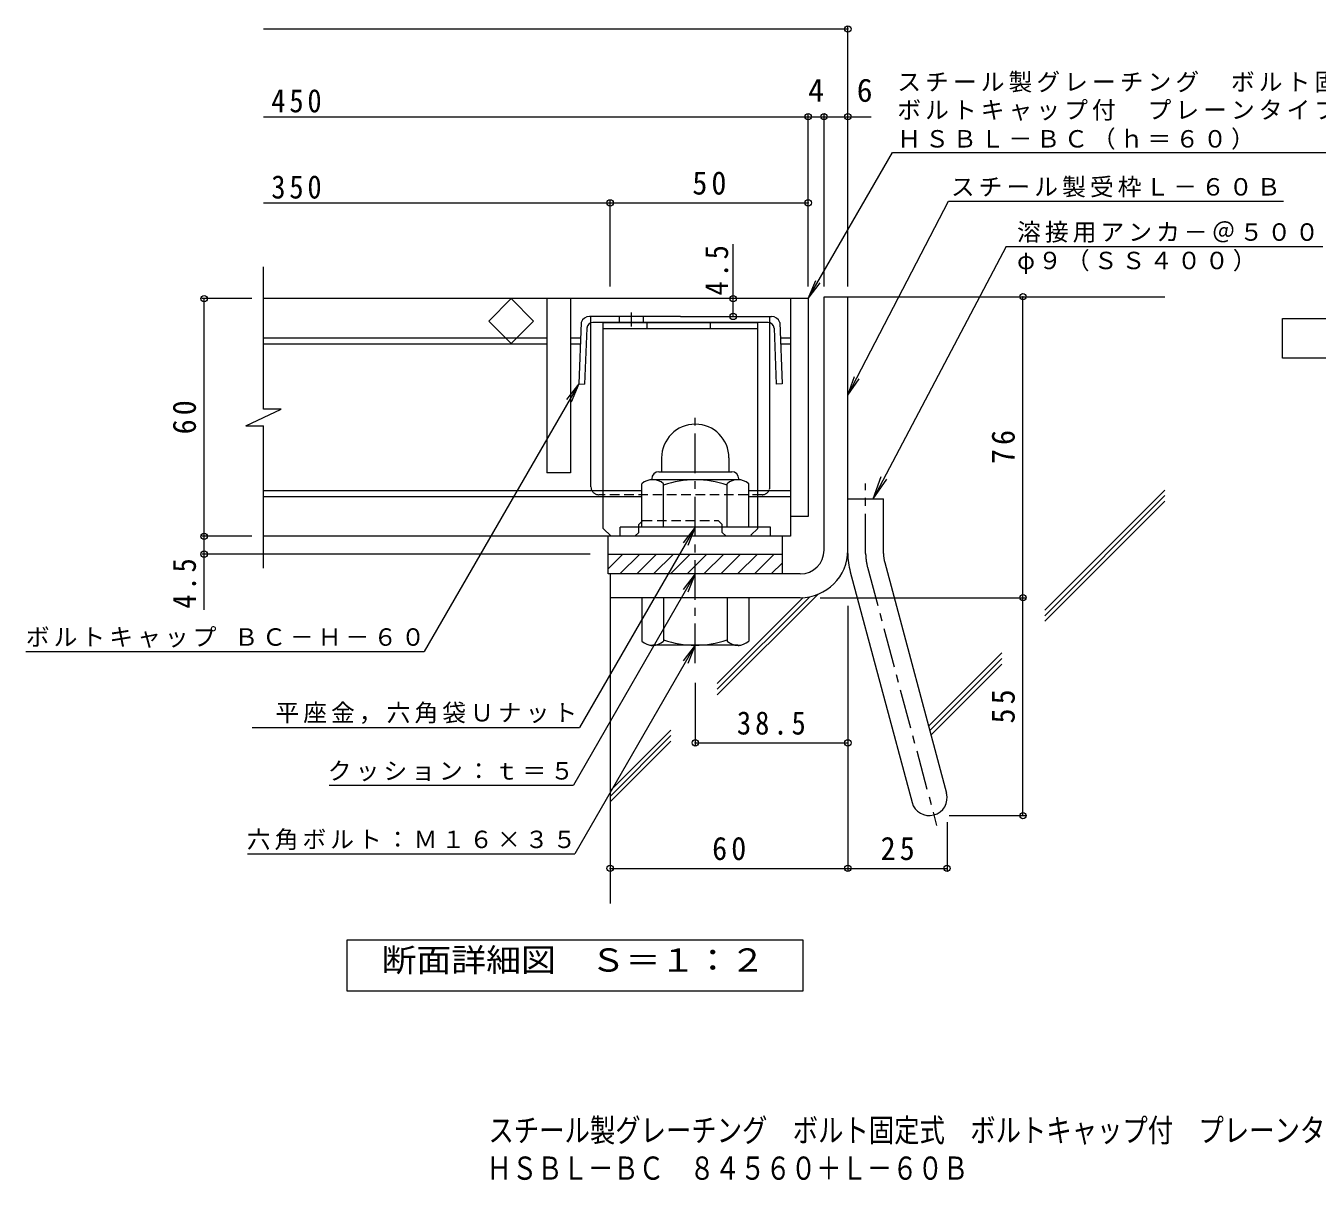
# Model space of a CAD drawing. Units: millimetres on the paper, enlarged 10 times, with parts at other scales. Extents: x -1644 to 1842, y -1350 to 1326.
# Drawn here: x -1386 to 244, y -1350 to 107 of the extents above; entities that cross this region are included whole.
import ezdxf
from ezdxf.enums import TextEntityAlignment as Align

# ---------------------------------------------------------------- set-up
doc = ezdxf.new("R2010")
doc.units = ezdxf.units.MM
doc.header["$LTSCALE"] = 10
doc.header["$PDMODE"] = 32
doc.header["$PDSIZE"] = 8
for name, pattern in [('CHAIN1', [8, 5, -1, 1, -1]), ('CHAIN2', [12, 9, -1, 1, -1]), ('DASHED1', [1.8, 1.2, -0.6])]:
    doc.linetypes.add(name, pattern=pattern)
for name, color, linetype, lineweight in [('D-1', 2, 'Continuous', 9), ('D-2', 3, 'Continuous', 9), ('D-4', 7, 'Continuous', 9), ('D-5', 7, 'Continuous', 9), ('D-6', 6, 'Continuous', 9), ('D-8', 4, 'Continuous', 9), ('D-9', 2, 'Continuous', 9)]:
    doc.layers.add(name, color=color, linetype=linetype, lineweight=lineweight)
doc.layers.add('F-F_F-Fﾚｲﾔ', color=2, linetype='Continuous')
doc.styles.add('ＭＳ ゴシック', font='')
doc.styles.get('ＭＳ ゴシック').set_extended_font_data('MS Gothic')

msp = doc.modelspace()

# ---------------------------------------------------------------- linework, layer by layer
at = {"layer": 'D-1'}
for p, q in [((-378.09, -234.63), (-348.09, -234.63)), ((-378.09, -554.63), (-378.09, -234.63)), ((-348.09, -558.71), (-348.09, -234.63)), ((-583.09, -438.13), (-583.09, -455.63)), ((-498.09, -438.08), (-498.09, -455.63)), ((-586.59, -455.63), (-494.59, -455.63)), ((-608.09, -525.63), (-608.09, -470.82)), ((-595.59, -464.63), (-595.59, -465.63)), ((-486.84, -465.63), (-594.34, -465.63)), ((-580.59, -525.63), (-580.59, -470.82)), ((-500.59, -525.63), (-500.59, -470.82)), ((-485.59, -464.63), (-485.59, -465.63)), ((-473.09, -525.63), (-473.09, -470.82)), ((-348.09, -489.63), (-303.09, -489.63)), ((-303.09, -558.71), (-303.09, -489.63)), ((-445.59, -525.63), (-635.59, -525.63)), ((-635.59, -537.13), (-635.59, -525.63)), ((-445.59, -537.13), (-445.59, -525.63)), ((-650.59, -559.63), (-430.59, -559.63)), ((-650.59, -584.63), (-650.59, -559.63)), ((-650.59, -578.31), (-631.9, -559.63)), ((-635.69, -584.63), (-610.69, -559.63)), ((-614.48, -584.63), (-589.48, -559.63)), ((-593.26, -584.63), (-568.26, -559.63)), ((-572.05, -584.63), (-547.05, -559.63)), ((-550.84, -584.63), (-525.84, -559.63)), ((-529.63, -584.63), (-504.63, -559.63)), ((-508.41, -584.63), (-483.41, -559.63)), ((-487.2, -584.63), (-462.2, -559.63)), ((-465.99, -584.63), (-440.99, -559.63)), ((-430.59, -584.63), (-430.59, -559.63)), ((-301.55, -570.35), (-223.59, -861.31)), ((-408.09, -584.63), (-650.59, -584.63)), ((-648.09, -584.63), (-648.09, -614.63)), ((-444.77, -584.63), (-430.59, -570.44)), ((-345.02, -582), (-267.06, -872.95)), ((-408.09, -614.63), (-648.09, -614.63)), ((-608.09, -614.63), (-608.09, -669.44)), ((-580.59, -614.63), (-580.59, -669.44)), ((-500.59, -614.63), (-500.59, -669.44)), ((-473.09, -614.63), (-473.09, -669.44)), ((-595.59, -675.63), (-595.59, -674.63)), ((-486.84, -674.63), (-594.34, -674.63)), ((-485.59, -675.63), (-485.59, -674.63))]:
    msp.add_line(p, q, dxfattribs=at)
at = {"layer": 'D-1', "linetype": 'CHAIN1'}
for p, q in [((-540.59, -697.36), (-540.59, -379.12)), ((-325.59, -558.71), (-325.59, -470.61)), ((-323.29, -576.18), (-235.98, -902.01))]:
    msp.add_line(p, q, dxfattribs=at)
at = {"layer": 'D-1'}
for centre, radius, start, end in [((-540.59, -438.13), 42.5, 90, 180), ((-540.54, -438.08), 42.45, 0, 90), ((-586.59, -464.63), 9, 90, 180), ((-494.59, -464.63), 9, 0, 90), ((-594.34, -486.43), 20.8, 48.6201, 131.38164), ((-540.59, -585.63), 120, 70.52881, 109.47119), ((-486.84, -486.43), 20.8, 48.61835, 131.37988), ((-408.09, -554.63), 30, 270, 0), ((-408.09, -554.63), 60, 270, 0), ((-258.09, -558.71), 90, 180, 195), ((-258.09, -558.71), 45, 180, 195.00002), ((-540.59, -554.63), 120, 250.52881, 289.47119), ((-594.34, -653.83), 20.8, 228.61835, 311.37988), ((-486.84, -653.83), 20.8, 228.6201, 311.38164), ((-245.33, -867.13), 22.5, 195.00014, 14.99991)]:
    msp.add_arc(centre, radius, start, end, dxfattribs=at)
at = {"layer": 'D-1', "linetype": 'CHAIN2'}
msp.add_arc((-258.09, -558.71), 67.5, 180, 194.99995, dxfattribs=at)
at = {"layer": 'D-2'}
for p, q in [((-1085.76, -376.78), (-1085.76, -197.13)), ((-398.09, -237.13), (-1085.76, -237.13)), ((-801.37, -265.41), (-773.09, -237.13)), ((-773.09, -237.13), (-744.8, -265.41)), ((-728.09, -237.13), (-728.09, -457.13)), ((-420.59, -237.13), (-420.59, -537.13)), ((-773.09, -293.7), (-801.37, -265.41)), ((-744.8, -265.41), (-773.09, -293.7)), ((-728.09, -287.13), (-1085.76, -287.13)), ((-685.44, -287.13), (-698.09, -287.13)), ((-420.59, -287.13), (-433.23, -287.13)), ((-728.09, -294.63), (-1085.76, -294.63)), ((-685.74, -294.63), (-698.09, -294.63)), ((-420.59, -294.63), (-432.93, -294.63)), ((-1107.87, -397.48), (-1063.27, -376.78)), ((-1063.27, -376.78), (-1085.76, -376.78)), ((-1107.87, -397.48), (-1085.76, -397.48)), ((-1085.76, -577.13), (-1085.76, -397.48)), ((-608.09, -479.63), (-1085.76, -479.63)), ((-608.09, -487.13), (-1085.76, -487.13)), ((-420.59, -479.63), (-473.09, -479.63)), ((-420.59, -487.13), (-473.09, -487.13)), ((-420.59, -537.13), (-1085.76, -537.13)), ((-650.59, -559.63), (-650.59, -537.13)), ((-430.59, -559.63), (-430.59, -537.13))]:
    msp.add_line(p, q, dxfattribs=at)
for points in [[(-698.09, -237.13), (-698.09, -457.13), (-728.09, -457.13)], [(-398.09, -237.13), (-398.09, -512.13), (-420.59, -512.13)]]:
    msp.add_lwpolyline(points, dxfattribs=at)
at = {"layer": 'D-4'}
for p, q in [((-1085.76, 103.24), (-348.09, 103.24)), ((-348.09, -221.67), (-348.09, 106.24)), ((-1085.76, -7.46), (-318.72, -7.46)), ((-398.09, -221.67), (-398.09, -4.46)), ((-378.09, -221.67), (-378.09, -4.46)), ((-648.09, -221.67), (-648.09, -113.21)), ((-1085.76, -116.21), (-398.09, -116.21)), ((-492.74, -259.63), (-492.74, -168.41)), ((-1100.47, -237.13), (-1163.47, -237.13)), ((-1160.47, -629.9), (-1160.47, -237.13)), ((-127.04, -889.63), (-127.04, -234.63)), ((-1100.47, -537.13), (-1163.47, -537.13)), ((-673.09, -559.63), (-1163.47, -559.63)), ((-383.09, -614.63), (-124.04, -614.63)), ((-348.09, -625.07), (-348.09, -959.21)), ((-540.59, -722.16), (-540.59, -800.81)), ((-540.59, -797.81), (-348.09, -797.81)), ((-220.33, -889.63), (-124.04, -889.63)), ((-222.83, -897.95), (-222.83, -959.21)), ((-648.09, -956.21), (-222.83, -956.21))]:
    msp.add_line(p, q, dxfattribs=at)
at = {"layer": 'D-4', "color": 2}
for points in [[(200.48, -312.13), (200.48, -262.13), (425.48, -262.13), (425.48, -312.13)], [(-980.08, -1111.36), (-980.08, -1046.36), (-405.08, -1046.36), (-405.08, -1111.36)]]:
    msp.add_lwpolyline(points, close=True, dxfattribs=at)
at = {"layer": 'D-4'}
for p in [(-348.09, 103.24), (-398.09, -7.46), (-378.09, -7.46), (-348.09, -7.46), (-648.09, -116.21), (-398.09, -116.21), (-1160.47, -237.13), (-492.74, -237.13), (-127.04, -234.63), (-492.74, -259.63), (-1160.47, -537.13), (-1160.47, -559.63), (-127.04, -614.63), (-540.59, -797.81), (-348.09, -797.81), (-127.04, -889.63), (-648.09, -956.21), (-348.09, -956.21), (-222.83, -956.21)]:
    msp.add_point(p, dxfattribs=at)
at = {"layer": 'D-5'}
for p, q in [((-398.09, -237.13), (-291.66, -52.79)), ((-291.66, -52.79), (460.88, -52.79)), ((-348.09, -359.05), (-221.16, -114.2)), ((-221.16, -114.2), (201.66, -114.2)), ((-148.16, -171.28), (251.36, -171.28)), ((-398.09, -237.13), (-388.52, -214.03)), ((-398.09, -237.13), (-382.87, -217.3)), ((-348.09, -359.05), (-339.58, -335.54)), ((-348.09, -359.05), (-333.78, -338.55)), ((-687.74, -344.63), (-882.87, -682.61)), ((-687.74, -344.63), (-702.96, -364.46)), ((-687.74, -344.63), (-697.31, -367.73)), ((-316.29, -489.63), (-298.94, -465.16)), ((-540.59, -525.63), (-686.66, -778.63)), ((-540.59, -525.63), (-555.81, -545.46)), ((-540.59, -525.63), (-550.15, -548.73)), ((-540.59, -584.63), (-694.43, -851.1)), ((-540.59, -584.63), (-555.81, -604.46)), ((-540.59, -584.63), (-550.15, -607.73)), ((-1385.55, -682.61), (-882.87, -682.61)), ((-540.59, -674.63), (-692.57, -937.88)), ((-540.59, -674.63), (-555.81, -694.46)), ((-540.59, -674.63), (-550.15, -697.73)), ((-1099.8, -778.63), (-686.66, -778.63)), ((-1002.8, -851.1), (-694.43, -851.1)), ((-1105.71, -937.88), (-692.57, -937.88))]:
    msp.add_line(p, q, dxfattribs=at)
msp.add_lwpolyline([(-148.16, -171.28), (-316.29, -489.63), (-305.86, -461.5)], dxfattribs=at)
at = {"layer": 'D-6'}
for p, q in [((-348.09, -234.63), (51.91, -234.63)), ((-99.62, -630.24), (51.91, -478.71)), ((-99.62, -637.31), (51.91, -485.77)), ((-99.62, -644.38), (51.91, -492.85)), ((-648.09, -614.63), (-648.09, -1000.78)), ((-512.86, -737.22), (-386.1, -610.46)), ((-512.86, -730.15), (-396.14, -613.43)), ((-512.86, -723.08), (-404.29, -614.51)), ((-246.22, -776.84), (-153.75, -684.37)), ((-244.73, -782.42), (-153.75, -691.43)), ((-243.24, -788), (-153.75, -698.51)), ((-648.09, -858.3), (-571.41, -781.63)), ((-648.09, -865.37), (-571.41, -788.7)), ((-648.09, -872.44), (-571.41, -795.77))]:
    msp.add_line(p, q, dxfattribs=at)
at = {"layer": 'D-8'}
for p, q in [((-656.84, -267.13), (-461.84, -267.13)), ((-656.84, -527.13), (-656.84, -267.13)), ((-656.84, -274.63), (-461.84, -274.63)), ((-601.27, -274.63), (-601.27, -267.13)), ((-521.27, -274.63), (-521.27, -267.13)), ((-461.84, -527.13), (-461.84, -267.13)), ((-656.84, -527.13), (-646.84, -537.13))]:
    msp.add_line(p, q, dxfattribs=at)
at = {"layer": 'D-8', "linetype": 'DASHED1'}
for p, q in [((-606.84, -517.13), (-511.84, -517.13)), ((-506.84, -532.13), (-501.84, -537.13)), ((-471.84, -537.13), (-501.84, -537.13)), ((-461.84, -527.13), (-471.84, -537.13))]:
    msp.add_line(p, q, dxfattribs=at)
for points in [[(-611.84, -532.13), (-611.84, -522.13), (-606.84, -517.13)], [(-506.84, -532.13), (-506.84, -522.13), (-511.84, -517.13)], [(-611.84, -532.13), (-616.84, -537.13), (-646.84, -537.13)]]:
    msp.add_lwpolyline(points, dxfattribs=at)
at = {"layer": 'D-9'}
for p, q in [((-559.34, -259.63), (-674.12, -259.63)), ((-636.55, -259.63), (-636.55, -267.13)), ((-606.55, -259.63), (-606.55, -267.13)), ((-559.34, -259.63), (-444.55, -259.63)), ((-684.64, -267.13), (-687.74, -344.63)), ((-677.42, -274.33), (-680.25, -344.93)), ((-672.34, -474.63), (-672.34, -267.53)), ((-448.75, -267.13), (-669.92, -267.13)), ((-446.34, -474.63), (-446.34, -267.53)), ((-441.25, -274.33), (-438.43, -344.93)), ((-434.04, -267.13), (-430.93, -344.63)), ((-687.74, -344.63), (-680.25, -344.93)), ((-430.93, -344.63), (-438.43, -344.93))]:
    msp.add_line(p, q, dxfattribs=at)
at = {"layer": 'D-9', "linetype": 'DASHED1'}
for p, q in [((-672.34, -267.53), (-672.34, -259.63)), ((-446.34, -267.53), (-446.34, -259.63)), ((-456.34, -484.63), (-662.34, -484.63))]:
    msp.add_line(p, q, dxfattribs=at)
at = {"layer": 'D-9', "linetype": 'CHAIN1'}
msp.add_line((-621.55, -254.68), (-621.55, -272.08), dxfattribs=at)
at = {"layer": 'D-9'}
for centre, radius, start, end in [((-674.23, -270.6), 10.97, 89.44382, 161.56279), ((-444.44, -270.6), 10.97, 18.43721, 90.55618), ((-669.92, -274.63), 7.5, 90, 177.70665), ((-448.75, -274.63), 7.5, 2.29335, 90), ((-662.34, -474.63), 10, 180, 198.1933), ((-456.34, -474.63), 10, 341.8067, 0)]:
    msp.add_arc(centre, radius, start, end, dxfattribs=at)
at = {"layer": 'D-9', "linetype": 'DASHED1'}
for centre, start, end in [((-662.34, -474.63), 198.1933, 270), ((-456.34, -474.63), 270, 341.8067)]:
    msp.add_arc(centre, 10, start, end, dxfattribs=at)

# ---------------------------------------------------------------- texts
at = {"layer": 'D-4', "color": 2, "style": 'ＭＳ ゴシック'}
for s, p in [('4', (-398.09, 2.54)), ('6', (-336.84, 2.54))]:
    msp.add_text(s, height=29.33, dxfattribs=at).set_placement(p, align=Align.BOTTOM_LEFT)
at = {"layer": 'D-4', "color": 2, "style": 'ＭＳ ゴシック', "width": 1.1}
msp.add_text('断面詳細図\u3000Ｓ＝１：２', height=29.33, dxfattribs=at).set_placement((-936.65, -1095.39), align=Align.BOTTOM_LEFT)
at = {"layer": 'D-4', "color": 2, "char_height": 29.33, "attachment_point": 7, "style": 'ＭＳ ゴシック'}
for s, insert in [('\\T1.27;\\W0.9;450', (-1075.76, -2.41)), ('\\T1.27;\\W0.95;50', (-544.34, -106.21)), ('\\T1.27;\\W0.9;350', (-1075.76, -111.21)), ('\\T1.28;\\W0.9;38.5', (-488.09, -787.81)), ('\\T1.27;\\W0.95;60', (-519.34, -946.21)), ('\\T1.27;\\W0.95;25', (-306.71, -946.21))]:
    msp.add_mtext(s, dxfattribs=dict(at, insert=insert))
at = {"layer": 'D-4', "color": 2, "char_height": 29.33, "attachment_point": 7, "rotation": 90, "style": 'ＭＳ ゴシック'}
for s, insert in [('\\T1.27;\\W0.9;4.5', (-498.74, -233.15)), ('\\T1.27;\\W0.95;60', (-1170.47, -408.38)), ('\\T1.27;\\W0.95;76', (-137.04, -445.88)), ('\\T1.27;\\W0.9;4.5', (-1170.47, -628.46)), ('\\T1.27;\\W0.95;55', (-137.04, -773.38))]:
    msp.add_mtext(s, dxfattribs=dict(at, insert=insert))
at = {"layer": 'D-5', "char_height": 21.99, "attachment_point": 7, "style": 'ＭＳ ゴシック'}
for s, insert in [('\\T1.17;スチール製グレーチング\u3000ボルト固定式', (-285.64, 22.94)), ('\\T1.17;ボルトキャップ付\u3000プレーンタイプ\u3000横断溝用', (-285.64, -12.63)), ('\\T1.17;ＨＳＢＬ－ＢＣ（ｈ＝６０）', (-285.64, -49.27)), ('\\T1.17;スチール製受枠Ｌ－６０Ｂ', (-218.04, -109.44)), ('\\T1.17;溶接用アンカ－＠５００', (-134.51, -166.62)), ('\\T1.17;φ９（ＳＳ４００）', (-134.51, -205.94)), ('\\T1.17;ボルトキャップ\\~ＢＣ－Ｈ－６０', (-1385.55, -677.95)), ('\\T1.17;平座金，六角袋Ｕナット', (-1070.5, -773.97)), ('\\T1.17;クッション：ｔ＝５', (-1004.43, -846.44)), ('\\T1.17;六角ボルト：Ｍ１６×３５', (-1106.64, -933.22))]:
    msp.add_mtext(s, dxfattribs=dict(at, insert=insert))
at = {"layer": 'F-F_F-Fﾚｲﾔ', "style": 'ＭＳ ゴシック', "width": 0.8}
for s, p in [('スチール製グレーチング\u3000ボルト固定式\u3000ボルトキャップ付\u3000プレーンタイプ\u3000横断溝用', (-801.65, -1310.3)), ('ＨＳＢＬ－ＢＣ\u3000８４５６０＋Ｌ－６０Ｂ', (-804.04, -1358.1))]:
    msp.add_text(s, height=29.33, dxfattribs=at).set_placement(p, align=Align.BOTTOM_LEFT)

doc.saveas('drawing.dxf')
